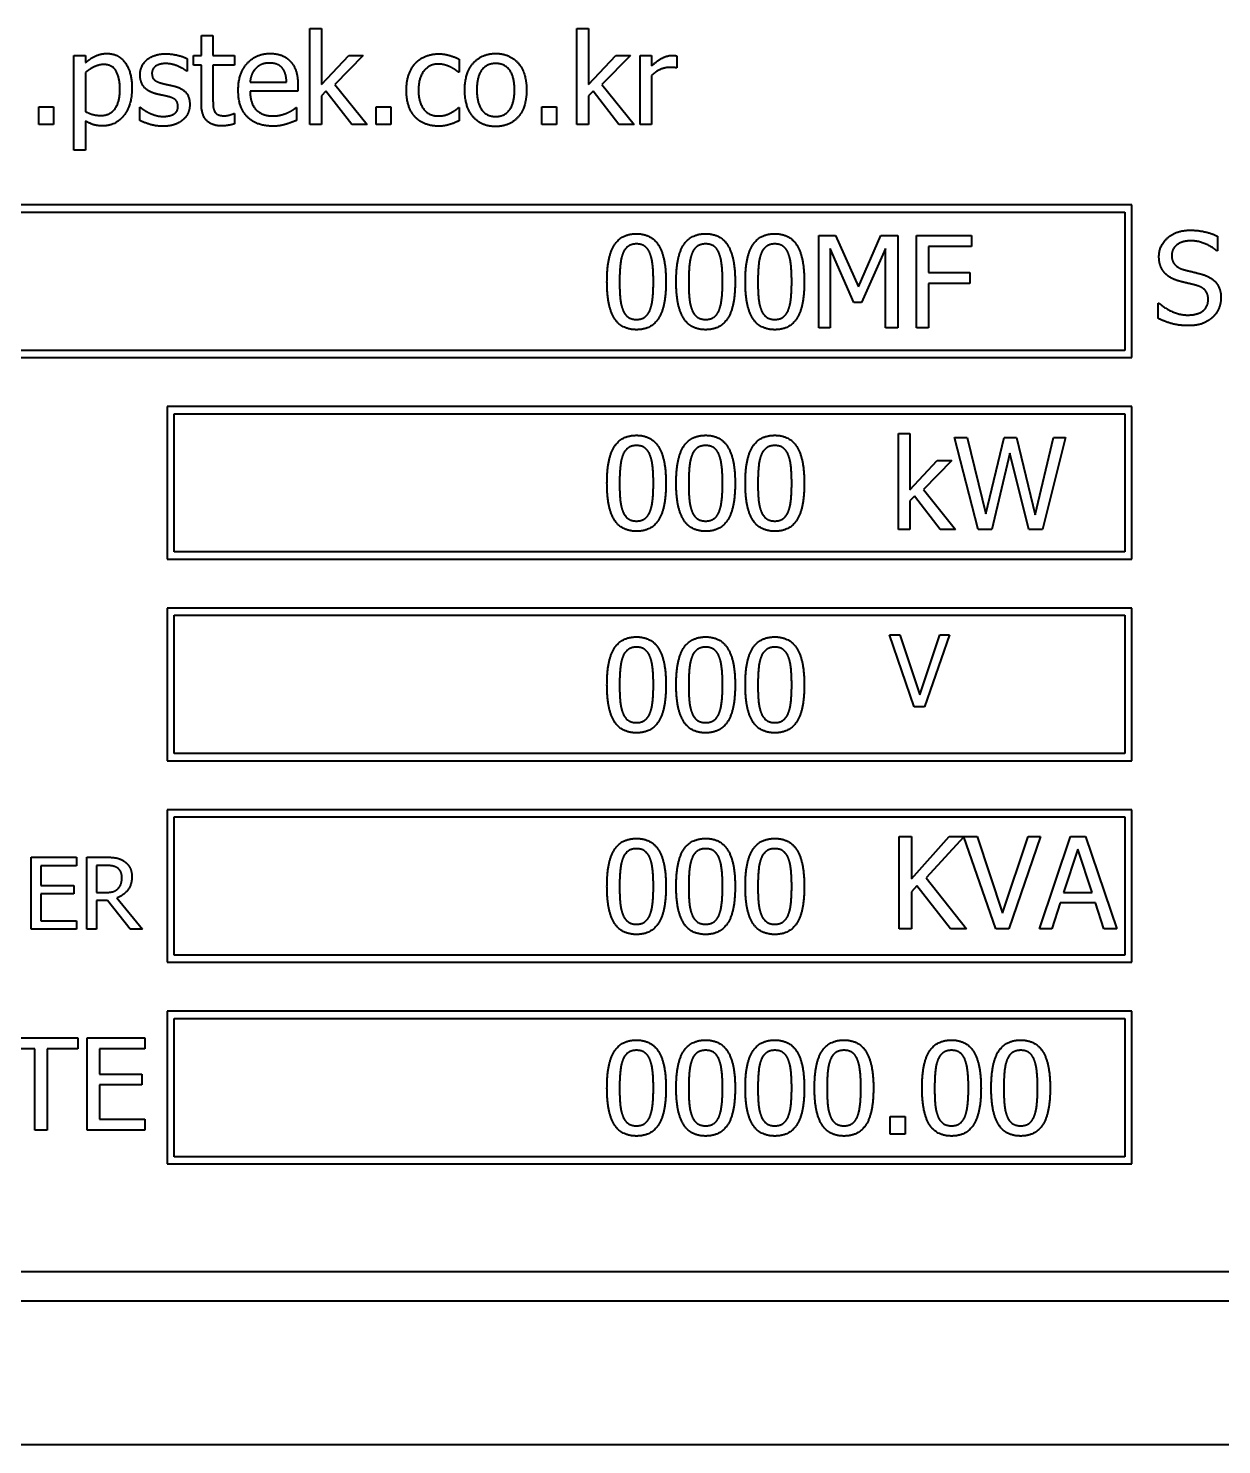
# Model space of a CAD drawing. Header units: inches. Extents: x 6934 to 18973, y 4254 to 7629.
# Drawn here: x 9935.01 to 9976.44, y 5475.74 to 5524.93 of the extents above; entities that cross this region are included whole.
import ezdxf

# ---------------------------------------------------------------- set-up
doc = ezdxf.new("R2010")
doc.units = ezdxf.units.IN
doc.header["$MEASUREMENT"] = 0
doc.layers.add('POWER SUPPLY CASE OUTLINE$0$가시적인 것(ISO)', color=3, linetype='Continuous', lineweight=40, true_color=0x00ff00)

msp = doc.modelspace()

# ---------------------------------------------------------------- linework, layer by layer
at = {"layer": 'POWER SUPPLY CASE OUTLINE$0$가시적인 것(ISO)'}
for p, q in [((9941.014, 5523.985), (9941.014, 5524.675)), ((9941.014, 5524.675), (9941.418, 5524.675)), ((9941.418, 5524.675), (9941.418, 5523.985)), ((9944.777, 5521.584), (9944.777, 5524.926)), ((9944.777, 5524.926), (9945.181, 5524.926)), ((9945.181, 5524.926), (9945.181, 5522.971)), ((9954.053, 5521.584), (9954.053, 5524.926)), ((9954.053, 5524.926), (9954.457, 5524.926)), ((9954.457, 5524.926), (9954.457, 5522.971)), ((9936.593, 5520.699), (9936.593, 5523.985)), ((9936.593, 5523.985), (9936.997, 5523.985)), ((9936.997, 5523.985), (9936.997, 5523.734)), ((9940.524, 5523.868), (9940.524, 5523.435)), ((9940.742, 5523.651), (9940.742, 5523.985)), ((9940.742, 5523.985), (9941.014, 5523.985)), ((9941.014, 5523.651), (9940.742, 5523.651)), ((9941.014, 5522.32), (9941.014, 5523.651)), ((9941.418, 5523.985), (9942.163, 5523.985)), ((9942.163, 5523.651), (9941.418, 5523.651)), ((9941.418, 5523.651), (9941.418, 5522.507)), ((9942.163, 5523.985), (9942.163, 5523.651)), ((9945.181, 5522.971), (9946.13, 5523.985)), ((9946.633, 5523.985), (9945.648, 5522.981)), ((9946.13, 5523.985), (9946.633, 5523.985)), ((9949.963, 5523.855), (9949.963, 5523.402)), ((9954.457, 5522.971), (9955.406, 5523.985)), ((9955.909, 5523.985), (9954.924, 5522.981)), ((9955.406, 5523.985), (9955.909, 5523.985)), ((9956.244, 5523.985), (9956.648, 5523.985)), ((9956.244, 5521.584), (9956.244, 5523.985)), ((9956.648, 5523.985), (9956.648, 5523.627)), ((9957.517, 5523.972), (9957.517, 5523.552)), ((9936.997, 5523.396), (9936.997, 5522.032)), ((9940.524, 5523.435), (9940.503, 5523.435)), ((9949.963, 5523.402), (9949.94, 5523.402)), ((9956.648, 5523.287), (9956.648, 5521.584)), ((9957.517, 5523.552), (9957.496, 5523.552)), ((9942.705, 5523.052), (9943.973, 5523.052)), ((9944.367, 5522.743), (9942.705, 5522.743)), ((9944.367, 5522.963), (9944.367, 5522.743)), ((9945.342, 5522.743), (9945.181, 5522.587)), ((9946.234, 5521.584), (9945.342, 5522.743)), ((9945.648, 5522.981), (9946.766, 5521.584)), ((9954.618, 5522.743), (9954.457, 5522.587)), ((9955.51, 5521.584), (9954.618, 5522.743)), ((9954.924, 5522.981), (9956.042, 5521.584)), ((9935.374, 5521.584), (9935.374, 5522.196)), ((9935.374, 5522.196), (9935.887, 5522.196)), ((9935.887, 5522.196), (9935.887, 5521.584)), ((9938.877, 5521.729), (9938.877, 5522.183)), ((9938.877, 5522.183), (9938.898, 5522.183)), ((9944.3, 5522.172), (9944.323, 5522.172)), ((9944.323, 5522.172), (9944.323, 5521.732)), ((9945.181, 5522.587), (9945.181, 5521.584)), ((9947.082, 5521.584), (9947.082, 5522.196)), ((9947.082, 5522.196), (9947.595, 5522.196)), ((9947.595, 5522.196), (9947.595, 5521.584)), ((9949.94, 5522.172), (9949.963, 5522.172)), ((9949.963, 5522.172), (9949.963, 5521.719)), ((9952.834, 5521.584), (9952.834, 5522.196)), ((9952.834, 5522.196), (9953.347, 5522.196)), ((9953.347, 5522.196), (9953.347, 5521.584)), ((9954.457, 5522.587), (9954.457, 5521.584)), ((9936.997, 5521.706), (9936.997, 5520.699)), ((9942.139, 5521.968), (9942.163, 5521.968)), ((9942.163, 5521.968), (9942.163, 5521.605)), ((9935.887, 5521.584), (9935.374, 5521.584)), ((9945.181, 5521.584), (9944.777, 5521.584)), ((9946.766, 5521.584), (9946.234, 5521.584)), ((9947.595, 5521.584), (9947.082, 5521.584)), ((9953.347, 5521.584), (9952.834, 5521.584)), ((9954.457, 5521.584), (9954.053, 5521.584)), ((9956.042, 5521.584), (9955.51, 5521.584)), ((9956.648, 5521.584), (9956.244, 5521.584)), ((9936.997, 5520.699), (9936.593, 5520.699)), ((9973.322, 5518.794), (9916.822, 5518.794)), ((9973.322, 5513.494), (9973.322, 5518.794)), ((9917.072, 5518.544), (9973.072, 5518.544)), ((9973.072, 5518.544), (9973.072, 5513.744)), ((9962.448, 5514.529), (9962.448, 5517.729)), ((9962.448, 5517.729), (9963.028, 5517.729)), ((9962.844, 5517.286), (9962.844, 5514.529)), ((9963.672, 5515.411), (9962.844, 5517.286)), ((9963.028, 5517.729), (9963.827, 5515.948)), ((9963.827, 5515.948), (9964.6, 5517.729)), ((9964.766, 5517.286), (9963.931, 5515.411)), ((9964.6, 5517.729), (9965.191, 5517.729)), ((9964.766, 5514.529), (9964.766, 5517.286)), ((9965.191, 5517.729), (9965.191, 5514.529)), ((9965.839, 5514.529), (9965.839, 5517.729)), ((9965.839, 5517.729), (9967.753, 5517.729)), ((9967.753, 5517.351), (9966.265, 5517.351)), ((9966.265, 5517.351), (9966.265, 5516.448)), ((9967.753, 5517.729), (9967.753, 5517.351)), ((9976.289, 5517.709), (9976.289, 5517.2)), ((9976.289, 5517.2), (9976.258, 5517.2)), ((9966.265, 5516.448), (9967.691, 5516.448)), ((9967.691, 5516.448), (9967.691, 5516.07)), ((9967.691, 5516.07), (9966.265, 5516.07)), ((9966.265, 5516.07), (9966.265, 5514.529)), ((9963.931, 5515.411), (9963.672, 5515.411)), ((9974.238, 5514.851), (9974.238, 5515.385)), ((9974.238, 5515.385), (9974.269, 5515.385)), ((9962.844, 5514.529), (9962.448, 5514.529)), ((9965.191, 5514.529), (9964.766, 5514.529)), ((9966.265, 5514.529), (9965.839, 5514.529)), ((9916.822, 5513.494), (9973.322, 5513.494)), ((9973.072, 5513.744), (9917.072, 5513.744)), ((9939.822, 5511.794), (9939.822, 5506.494)), ((9973.322, 5511.794), (9939.822, 5511.794)), ((9940.072, 5506.744), (9940.072, 5511.544)), ((9940.072, 5511.544), (9973.072, 5511.544)), ((9973.072, 5511.544), (9973.072, 5506.744)), ((9973.322, 5506.494), (9973.322, 5511.794)), ((9965.213, 5507.518), (9965.213, 5510.86)), ((9965.213, 5510.86), (9965.617, 5510.86)), ((9965.617, 5510.86), (9965.617, 5508.905)), ((9967.985, 5507.518), (9967.168, 5510.718)), ((9967.168, 5510.718), (9967.606, 5510.718)), ((9967.606, 5510.718), (9968.249, 5508.065)), ((9968.249, 5508.065), (9968.887, 5510.718)), ((9968.887, 5510.718), (9969.32, 5510.718)), ((9969.32, 5510.718), (9969.963, 5508.034)), ((9969.963, 5508.034), (9970.604, 5510.718)), ((9971.021, 5510.718), (9970.217, 5507.518)), ((9970.604, 5510.718), (9971.021, 5510.718)), ((9965.617, 5508.905), (9966.566, 5509.919)), ((9967.069, 5509.919), (9966.084, 5508.915)), ((9966.566, 5509.919), (9967.069, 5509.919)), ((9969.089, 5510.173), (9968.457, 5507.518)), ((9969.74, 5507.518), (9969.089, 5510.173)), ((9966.084, 5508.915), (9967.202, 5507.518)), ((9965.778, 5508.677), (9965.617, 5508.521)), ((9965.617, 5508.521), (9965.617, 5507.518)), ((9966.67, 5507.518), (9965.778, 5508.677)), ((9965.617, 5507.518), (9965.213, 5507.518)), ((9967.202, 5507.518), (9966.67, 5507.518)), ((9968.457, 5507.518), (9967.985, 5507.518)), ((9970.217, 5507.518), (9969.74, 5507.518)), ((9939.822, 5506.494), (9973.322, 5506.494)), ((9973.072, 5506.744), (9940.072, 5506.744)), ((9939.822, 5504.794), (9939.822, 5499.494)), ((9973.322, 5504.794), (9939.822, 5504.794)), ((9940.072, 5499.744), (9940.072, 5504.544)), ((9940.072, 5504.544), (9973.072, 5504.544)), ((9973.072, 5504.544), (9973.072, 5499.744)), ((9973.322, 5499.494), (9973.322, 5504.794)), ((9965.766, 5501.36), (9964.905, 5503.86)), ((9964.905, 5503.86), (9965.262, 5503.86)), ((9965.262, 5503.86), (9965.955, 5501.784)), ((9965.955, 5501.784), (9966.648, 5503.86)), ((9966.986, 5503.86), (9966.125, 5501.36)), ((9966.648, 5503.86), (9966.986, 5503.86)), ((9966.125, 5501.36), (9965.766, 5501.36)), ((9973.072, 5499.744), (9940.072, 5499.744)), ((9939.822, 5499.494), (9973.322, 5499.494)), ((9939.822, 5497.794), (9939.822, 5492.494)), ((9973.322, 5497.794), (9939.822, 5497.794)), ((9973.322, 5492.494), (9973.322, 5497.794)), ((9940.072, 5492.744), (9940.072, 5497.544)), ((9940.072, 5497.544), (9973.072, 5497.544)), ((9973.072, 5497.544), (9973.072, 5492.744)), ((9965.244, 5493.66), (9965.244, 5496.86)), ((9965.244, 5496.86), (9965.669, 5496.86)), ((9965.669, 5496.86), (9965.669, 5495.39)), ((9965.669, 5495.39), (9966.981, 5496.86)), ((9967.492, 5496.852), (9966.175, 5495.431)), ((9966.981, 5496.86), (9967.946, 5496.86)), ((9968.592, 5493.66), (9967.492, 5496.852)), ((9967.946, 5496.86), (9968.833, 5494.202)), ((9968.833, 5494.202), (9969.72, 5496.86)), ((9970.153, 5496.86), (9969.051, 5493.66)), ((9969.72, 5496.86), (9970.153, 5496.86)), ((9970.114, 5493.66), (9971.192, 5496.86)), ((9971.192, 5496.86), (9971.716, 5496.86)), ((9971.716, 5496.86), (9972.795, 5493.66)), ((9935.111, 5493.645), (9935.111, 5496.145)), ((9935.111, 5496.145), (9936.675, 5496.145)), ((9936.675, 5496.145), (9936.675, 5495.849)), ((9937.039, 5496.145), (9937.684, 5496.145)), ((9937.039, 5493.645), (9937.039, 5496.145)), ((9971.444, 5496.425), (9970.951, 5494.918)), ((9971.939, 5494.918), (9971.444, 5496.425)), ((9936.675, 5495.849), (9935.443, 5495.849)), ((9935.443, 5495.849), (9935.443, 5495.164)), ((9937.702, 5495.857), (9937.372, 5495.857)), ((9937.372, 5495.857), (9937.372, 5494.917)), ((9935.443, 5495.164), (9936.592, 5495.164)), ((9936.592, 5495.164), (9936.592, 5494.868)), ((9965.856, 5495.149), (9965.669, 5494.939)), ((9967.025, 5493.66), (9965.856, 5495.149)), ((9966.175, 5495.431), (9967.578, 5493.66)), ((9935.443, 5494.868), (9935.443, 5493.94)), ((9936.592, 5494.868), (9935.443, 5494.868)), ((9937.372, 5494.917), (9937.663, 5494.917)), ((9937.753, 5494.639), (9937.372, 5494.639)), ((9937.372, 5494.639), (9937.372, 5493.645)), ((9938.543, 5493.645), (9937.753, 5494.639)), ((9938.085, 5494.732), (9938.974, 5493.645)), ((9965.669, 5494.939), (9965.669, 5493.66)), ((9970.951, 5494.918), (9971.939, 5494.918)), ((9970.835, 5494.555), (9970.544, 5493.66)), ((9972.056, 5494.555), (9970.835, 5494.555)), ((9972.346, 5493.66), (9972.056, 5494.555)), ((9936.675, 5493.645), (9935.111, 5493.645)), ((9935.443, 5493.94), (9936.675, 5493.94)), ((9936.675, 5493.94), (9936.675, 5493.645)), ((9937.372, 5493.645), (9937.039, 5493.645)), ((9938.974, 5493.645), (9938.543, 5493.645)), ((9965.669, 5493.66), (9965.244, 5493.66)), ((9967.578, 5493.66), (9967.025, 5493.66)), ((9969.051, 5493.66), (9968.592, 5493.66)), ((9970.544, 5493.66), (9970.114, 5493.66)), ((9972.795, 5493.66), (9972.346, 5493.66)), ((9973.072, 5492.744), (9940.072, 5492.744)), ((9939.822, 5492.494), (9973.322, 5492.494)), ((9939.822, 5490.794), (9939.822, 5485.494)), ((9973.322, 5490.794), (9939.822, 5490.794)), ((9973.322, 5485.494), (9973.322, 5490.794)), ((9940.072, 5485.744), (9940.072, 5490.544)), ((9940.072, 5490.544), (9973.072, 5490.544)), ((9973.072, 5490.544), (9973.072, 5485.744)), ((9934.158, 5489.869), (9936.73, 5489.869)), ((9936.73, 5489.869), (9936.73, 5489.491)), ((9937.054, 5486.669), (9937.054, 5489.869)), ((9937.054, 5489.869), (9939.056, 5489.869)), ((9939.056, 5489.869), (9939.056, 5489.491)), ((9935.231, 5489.491), (9934.158, 5489.491)), ((9935.231, 5486.669), (9935.231, 5489.491)), ((9936.73, 5489.491), (9935.656, 5489.491)), ((9935.656, 5489.491), (9935.656, 5486.669)), ((9939.056, 5489.491), (9937.479, 5489.491)), ((9937.479, 5489.491), (9937.479, 5488.614)), ((9937.479, 5488.614), (9938.95, 5488.614)), ((9937.479, 5488.236), (9937.479, 5487.048)), ((9938.95, 5488.236), (9937.479, 5488.236)), ((9938.95, 5488.614), (9938.95, 5488.236)), ((9937.479, 5487.048), (9939.056, 5487.048)), ((9939.056, 5487.048), (9939.056, 5486.669)), ((9964.932, 5486.529), (9964.932, 5487.141)), ((9964.932, 5487.141), (9965.445, 5487.141)), ((9965.445, 5487.141), (9965.445, 5486.529)), ((9935.656, 5486.669), (9935.231, 5486.669)), ((9939.056, 5486.669), (9937.054, 5486.669)), ((9965.445, 5486.529), (9964.932, 5486.529)), ((9939.822, 5485.494), (9973.322, 5485.494)), ((9973.072, 5485.744), (9940.072, 5485.744)), ((10027.156, 5481.744), (9898.988, 5481.744)), ((9898.072, 5480.744), (10028.072, 5480.744)), ((10038.072, 5475.744), (9888.072, 5475.744))]:
    msp.add_line(p, q, dxfattribs=at)
for points in [[(9936.997, 5523.734), (9937.147, 5523.871), (9937.516, 5524.052), (9937.731, 5524.052)], [(9937.632, 5523.669), (9937.461, 5523.669), (9937.14, 5523.516), (9936.997, 5523.396)], [(9938.187, 5522.803), (9938.187, 5523.215), (9937.925, 5523.669), (9937.632, 5523.669)], [(9937.731, 5524.052), (9938.143, 5524.052), (9938.605, 5523.399), (9938.605, 5522.849)], [(9938.888, 5523.308), (9938.888, 5523.635), (9939.378, 5524.042), (9939.782, 5524.042)], [(9939.774, 5523.702), (9939.575, 5523.702), (9939.3, 5523.534), (9939.3, 5523.365)], [(9940.503, 5523.435), (9940.347, 5523.56), (9939.969, 5523.702), (9939.774, 5523.702)], [(9939.782, 5524.042), (9939.982, 5524.042), (9940.386, 5523.944), (9940.524, 5523.868)], [(9942.295, 5522.771), (9942.295, 5523.358), (9942.91, 5524.052), (9943.405, 5524.052)], [(9943.382, 5523.721), (9943.221, 5523.721), (9942.995, 5523.625), (9942.902, 5523.531)], [(9943.835, 5523.534), (9943.765, 5523.625), (9943.545, 5523.721), (9943.382, 5523.721)], [(9943.405, 5524.052), (9943.628, 5524.052), (9943.973, 5523.923), (9944.1, 5523.785)], [(9944.1, 5523.785), (9944.23, 5523.648), (9944.367, 5523.251), (9944.367, 5522.963)], [(9948.135, 5522.779), (9948.135, 5523.096), (9948.303, 5523.557), (9948.446, 5523.713)], [(9948.446, 5523.713), (9948.589, 5523.871), (9949.011, 5524.04), (9949.255, 5524.04)], [(9949.247, 5523.687), (9948.934, 5523.687), (9948.552, 5523.212), (9948.552, 5522.779)], [(9949.665, 5523.581), (9949.579, 5523.622), (9949.351, 5523.687), (9949.247, 5523.687)], [(9949.255, 5524.04), (9949.452, 5524.04), (9949.82, 5523.928), (9949.963, 5523.855)], [(9950.16, 5522.784), (9950.16, 5523.386), (9950.751, 5524.052), (9951.234, 5524.052)], [(9951.234, 5523.705), (9950.92, 5523.705), (9950.578, 5523.251), (9950.578, 5522.784)], [(9951.234, 5524.052), (9951.721, 5524.052), (9952.305, 5523.389), (9952.305, 5522.784)], [(9951.887, 5522.784), (9951.887, 5523.251), (9951.547, 5523.705), (9951.234, 5523.705)], [(9956.648, 5523.627), (9956.869, 5523.824), (9957.198, 5523.985), (9957.354, 5523.985)], [(9957.354, 5523.985), (9957.416, 5523.985), (9957.478, 5523.98), (9957.517, 5523.972)], [(9939.411, 5522.66), (9939.136, 5522.74), (9938.888, 5523.072), (9938.888, 5523.308)], [(9939.3, 5523.365), (9939.3, 5523.212), (9939.463, 5523.064), (9939.645, 5523.018)], [(9942.902, 5523.531), (9942.811, 5523.435), (9942.718, 5523.205), (9942.705, 5523.052)], [(9943.973, 5523.052), (9943.968, 5523.215), (9943.9, 5523.453), (9943.835, 5523.534)], [(9949.94, 5523.402), (9949.896, 5523.438), (9949.761, 5523.531), (9949.665, 5523.581)], [(9957.278, 5523.57), (9957.115, 5523.57), (9956.794, 5523.428), (9956.648, 5523.287)], [(9957.496, 5523.552), (9957.45, 5523.565), (9957.348, 5523.57), (9957.278, 5523.57)], [(9937.526, 5521.9), (9937.84, 5521.9), (9938.187, 5522.362), (9938.187, 5522.803)], [(9938.605, 5522.849), (9938.605, 5522.248), (9938.032, 5521.537), (9937.594, 5521.537)], [(9939.645, 5523.018), (9939.733, 5522.994), (9939.956, 5522.948), (9940.078, 5522.919)], [(9940.078, 5522.919), (9940.342, 5522.852), (9940.612, 5522.543), (9940.612, 5522.276)], [(9943.503, 5521.529), (9942.928, 5521.529), (9942.295, 5522.175), (9942.295, 5522.771)], [(9942.705, 5522.743), (9942.705, 5522.325), (9943.125, 5521.882), (9943.498, 5521.882)], [(9948.446, 5521.838), (9948.298, 5521.991), (9948.135, 5522.463), (9948.135, 5522.779)], [(9948.552, 5522.779), (9948.552, 5522.357), (9948.921, 5521.882), (9949.247, 5521.882)], [(9951.234, 5521.516), (9950.733, 5521.516), (9950.16, 5522.198), (9950.16, 5522.784)], [(9950.578, 5522.784), (9950.578, 5522.331), (9950.92, 5521.864), (9951.234, 5521.864)], [(9952.305, 5522.784), (9952.305, 5522.178), (9951.721, 5521.516), (9951.234, 5521.516)], [(9951.234, 5521.864), (9951.545, 5521.864), (9951.887, 5522.323), (9951.887, 5522.784)], [(9938.898, 5522.183), (9938.95, 5522.141), (9939.09, 5522.043), (9939.206, 5521.988)], [(9939.844, 5522.561), (9939.767, 5522.58), (9939.518, 5522.631), (9939.411, 5522.66)], [(9940.2, 5522.222), (9940.2, 5522.364), (9940.044, 5522.512), (9939.844, 5522.561)], [(9940.057, 5521.947), (9940.132, 5521.996), (9940.2, 5522.108), (9940.2, 5522.222)], [(9940.612, 5522.276), (9940.612, 5522.121), (9940.49, 5521.846), (9940.371, 5521.745)], [(9941.714, 5521.537), (9941.385, 5521.537), (9941.014, 5521.913), (9941.014, 5522.32)], [(9941.418, 5522.507), (9941.418, 5522.325), (9941.431, 5522.126), (9941.476, 5522.04)], [(9943.991, 5521.988), (9944.1, 5522.04), (9944.25, 5522.131), (9944.3, 5522.172)], [(9949.247, 5521.882), (9949.444, 5521.882), (9949.802, 5522.045), (9949.94, 5522.172)], [(9936.997, 5522.032), (9937.155, 5521.957), (9937.381, 5521.9), (9937.526, 5521.9)], [(9937.594, 5521.537), (9937.415, 5521.537), (9937.14, 5521.62), (9936.997, 5521.706)], [(9939.673, 5521.527), (9939.432, 5521.527), (9939.015, 5521.656), (9938.877, 5521.729)], [(9939.206, 5521.988), (9939.308, 5521.939), (9939.557, 5521.866), (9939.689, 5521.866)], [(9940.371, 5521.745), (9940.244, 5521.638), (9939.92, 5521.527), (9939.673, 5521.527)], [(9939.689, 5521.866), (9939.785, 5521.866), (9940.005, 5521.911), (9940.057, 5521.947)], [(9941.476, 5522.04), (9941.512, 5521.965), (9941.675, 5521.89), (9941.815, 5521.89)], [(9941.815, 5521.89), (9941.914, 5521.89), (9942.098, 5521.949), (9942.139, 5521.968)], [(9943.498, 5521.882), (9943.63, 5521.882), (9943.887, 5521.942), (9943.991, 5521.988)], [(9944.323, 5521.732), (9944.253, 5521.703), (9944.04, 5521.62), (9943.957, 5521.597)], [(9949.255, 5521.529), (9949.006, 5521.529), (9948.594, 5521.682), (9948.446, 5521.838)], [(9949.963, 5521.719), (9949.903, 5521.69), (9949.722, 5521.61), (9949.649, 5521.592)], [(9942.163, 5521.605), (9942.049, 5521.573), (9941.815, 5521.537), (9941.714, 5521.537)], [(9943.957, 5521.597), (9943.841, 5521.563), (9943.649, 5521.529), (9943.503, 5521.529)], [(9949.649, 5521.592), (9949.546, 5521.56), (9949.382, 5521.529), (9949.255, 5521.529)], [(9955.098, 5516.127), (9955.098, 5516.993), (9955.599, 5517.794), (9956.123, 5517.794)], [(9956.123, 5517.794), (9956.649, 5517.794), (9957.145, 5516.965), (9957.145, 5516.129)], [(9957.5, 5516.127), (9957.5, 5516.993), (9958, 5517.794), (9958.524, 5517.794)], [(9958.524, 5517.794), (9959.051, 5517.794), (9959.546, 5516.965), (9959.546, 5516.129)], [(9959.901, 5516.127), (9959.901, 5516.993), (9960.402, 5517.794), (9960.925, 5517.794)], [(9960.925, 5517.794), (9961.452, 5517.794), (9961.947, 5516.965), (9961.947, 5516.129)], [(9974.262, 5517.001), (9974.262, 5517.39), (9974.868, 5517.916), (9975.338, 5517.916)], [(9975.338, 5517.916), (9975.607, 5517.916), (9976.085, 5517.81), (9976.289, 5517.709)], [(9956.123, 5517.439), (9955.944, 5517.439), (9955.713, 5517.271), (9955.646, 5517.102)], [(9956.592, 5517.107), (9956.527, 5517.271), (9956.302, 5517.439), (9956.123, 5517.439)], [(9958.524, 5517.439), (9958.345, 5517.439), (9958.114, 5517.271), (9958.047, 5517.102)], [(9958.993, 5517.107), (9958.929, 5517.271), (9958.703, 5517.439), (9958.524, 5517.439)], [(9960.925, 5517.439), (9960.746, 5517.439), (9960.516, 5517.271), (9960.448, 5517.102)], [(9961.395, 5517.107), (9961.33, 5517.271), (9961.104, 5517.439), (9960.925, 5517.439)], [(9975.366, 5517.548), (9975.071, 5517.548), (9974.705, 5517.27), (9974.705, 5517.045)], [(9976.258, 5517.2), (9976.105, 5517.34), (9975.628, 5517.548), (9975.366, 5517.548)], [(9955.646, 5517.102), (9955.581, 5516.939), (9955.534, 5516.441), (9955.534, 5516.127)], [(9956.709, 5516.129), (9956.709, 5516.459), (9956.657, 5516.944), (9956.592, 5517.107)], [(9958.047, 5517.102), (9957.982, 5516.939), (9957.935, 5516.441), (9957.935, 5516.127)], [(9959.11, 5516.129), (9959.11, 5516.459), (9959.058, 5516.944), (9958.993, 5517.107)], [(9960.448, 5517.102), (9960.383, 5516.939), (9960.337, 5516.441), (9960.337, 5516.127)], [(9961.511, 5516.129), (9961.511, 5516.459), (9961.46, 5516.944), (9961.395, 5517.107)], [(9974.469, 5516.422), (9974.371, 5516.529), (9974.262, 5516.814), (9974.262, 5517.001)], [(9974.705, 5517.045), (9974.705, 5516.842), (9974.92, 5516.601), (9975.123, 5516.547)], [(9974.998, 5516.14), (9974.832, 5516.184), (9974.57, 5516.316), (9974.469, 5516.422)], [(9975.123, 5516.547), (9975.257, 5516.511), (9975.649, 5516.417), (9975.779, 5516.378)], [(9975.779, 5516.378), (9976.108, 5516.277), (9976.414, 5515.87), (9976.414, 5515.572)], [(9956.123, 5514.462), (9955.594, 5514.462), (9955.098, 5515.284), (9955.098, 5516.127)], [(9955.534, 5516.127), (9955.534, 5515.79), (9955.576, 5515.339), (9955.643, 5515.162)], [(9957.145, 5516.129), (9957.145, 5515.269), (9956.644, 5514.462), (9956.123, 5514.462)], [(9956.595, 5515.154), (9956.657, 5515.313), (9956.709, 5515.8), (9956.709, 5516.129)], [(9958.524, 5514.462), (9957.995, 5514.462), (9957.5, 5515.284), (9957.5, 5516.127)], [(9957.935, 5516.127), (9957.935, 5515.79), (9957.977, 5515.339), (9958.044, 5515.162)], [(9959.546, 5516.129), (9959.546, 5515.269), (9959.045, 5514.462), (9958.524, 5514.462)], [(9958.996, 5515.154), (9959.058, 5515.313), (9959.11, 5515.8), (9959.11, 5516.129)], [(9960.925, 5514.462), (9960.396, 5514.462), (9959.901, 5515.284), (9959.901, 5516.127)], [(9960.337, 5516.127), (9960.337, 5515.79), (9960.378, 5515.339), (9960.446, 5515.162)], [(9961.947, 5516.129), (9961.947, 5515.269), (9961.447, 5514.462), (9960.925, 5514.462)], [(9961.397, 5515.154), (9961.46, 5515.313), (9961.511, 5515.8), (9961.511, 5516.129)], [(9975.576, 5515.994), (9975.429, 5516.036), (9975.182, 5516.093), (9974.998, 5516.14)], [(9975.971, 5515.504), (9975.971, 5515.696), (9975.781, 5515.935), (9975.576, 5515.994)], [(9974.269, 5515.385), (9974.479, 5515.188), (9975.011, 5514.97), (9975.257, 5514.97)], [(9975.257, 5514.97), (9975.61, 5514.97), (9975.971, 5515.263), (9975.971, 5515.504)], [(9976.414, 5515.572), (9976.414, 5515.382), (9976.261, 5515.019), (9976.124, 5514.892)], [(9955.643, 5515.162), (9955.705, 5514.996), (9955.936, 5514.817), (9956.123, 5514.817)], [(9956.123, 5514.817), (9956.299, 5514.817), (9956.53, 5514.986), (9956.595, 5515.154)], [(9958.044, 5515.162), (9958.107, 5514.996), (9958.337, 5514.817), (9958.524, 5514.817)], [(9958.524, 5514.817), (9958.7, 5514.817), (9958.931, 5514.986), (9958.996, 5515.154)], [(9960.446, 5515.162), (9960.508, 5514.996), (9960.739, 5514.817), (9960.925, 5514.817)], [(9960.925, 5514.817), (9961.102, 5514.817), (9961.333, 5514.986), (9961.397, 5515.154)], [(9975.289, 5514.602), (9974.941, 5514.602), (9974.453, 5514.747), (9974.238, 5514.851)], [(9976.124, 5514.892), (9975.971, 5514.752), (9975.582, 5514.602), (9975.289, 5514.602)], [(9955.098, 5509.127), (9955.098, 5509.993), (9955.599, 5510.794), (9956.123, 5510.794)], [(9956.123, 5510.439), (9955.944, 5510.439), (9955.713, 5510.271), (9955.646, 5510.102)], [(9956.123, 5510.794), (9956.649, 5510.794), (9957.145, 5509.965), (9957.145, 5509.129)], [(9956.592, 5510.107), (9956.527, 5510.271), (9956.302, 5510.439), (9956.123, 5510.439)], [(9957.5, 5509.127), (9957.5, 5509.993), (9958, 5510.794), (9958.524, 5510.794)], [(9958.524, 5510.439), (9958.345, 5510.439), (9958.114, 5510.271), (9958.047, 5510.102)], [(9958.524, 5510.794), (9959.051, 5510.794), (9959.546, 5509.965), (9959.546, 5509.129)], [(9958.993, 5510.107), (9958.929, 5510.271), (9958.703, 5510.439), (9958.524, 5510.439)], [(9959.901, 5509.127), (9959.901, 5509.993), (9960.402, 5510.794), (9960.925, 5510.794)], [(9960.925, 5510.439), (9960.746, 5510.439), (9960.516, 5510.271), (9960.448, 5510.102)], [(9960.925, 5510.794), (9961.452, 5510.794), (9961.947, 5509.965), (9961.947, 5509.129)], [(9961.395, 5510.107), (9961.33, 5510.271), (9961.104, 5510.439), (9960.925, 5510.439)], [(9955.646, 5510.102), (9955.581, 5509.939), (9955.534, 5509.441), (9955.534, 5509.127)], [(9956.709, 5509.129), (9956.709, 5509.459), (9956.657, 5509.944), (9956.592, 5510.107)], [(9958.047, 5510.102), (9957.982, 5509.939), (9957.935, 5509.441), (9957.935, 5509.127)], [(9959.11, 5509.129), (9959.11, 5509.459), (9959.058, 5509.944), (9958.993, 5510.107)], [(9960.448, 5510.102), (9960.383, 5509.939), (9960.337, 5509.441), (9960.337, 5509.127)], [(9961.511, 5509.129), (9961.511, 5509.459), (9961.46, 5509.944), (9961.395, 5510.107)], [(9956.123, 5507.462), (9955.594, 5507.462), (9955.098, 5508.284), (9955.098, 5509.127)], [(9955.534, 5509.127), (9955.534, 5508.79), (9955.576, 5508.339), (9955.643, 5508.162)], [(9957.145, 5509.129), (9957.145, 5508.269), (9956.644, 5507.462), (9956.123, 5507.462)], [(9956.595, 5508.154), (9956.657, 5508.313), (9956.709, 5508.8), (9956.709, 5509.129)], [(9958.524, 5507.462), (9957.995, 5507.462), (9957.5, 5508.284), (9957.5, 5509.127)], [(9957.935, 5509.127), (9957.935, 5508.79), (9957.977, 5508.339), (9958.044, 5508.162)], [(9959.546, 5509.129), (9959.546, 5508.269), (9959.045, 5507.462), (9958.524, 5507.462)], [(9958.996, 5508.154), (9959.058, 5508.313), (9959.11, 5508.8), (9959.11, 5509.129)], [(9960.925, 5507.462), (9960.396, 5507.462), (9959.901, 5508.284), (9959.901, 5509.127)], [(9960.337, 5509.127), (9960.337, 5508.79), (9960.378, 5508.339), (9960.446, 5508.162)], [(9961.947, 5509.129), (9961.947, 5508.269), (9961.447, 5507.462), (9960.925, 5507.462)], [(9961.397, 5508.154), (9961.46, 5508.313), (9961.511, 5508.8), (9961.511, 5509.129)], [(9955.643, 5508.162), (9955.705, 5507.996), (9955.936, 5507.817), (9956.123, 5507.817)], [(9956.123, 5507.817), (9956.299, 5507.817), (9956.53, 5507.986), (9956.595, 5508.154)], [(9958.044, 5508.162), (9958.107, 5507.996), (9958.337, 5507.817), (9958.524, 5507.817)], [(9958.524, 5507.817), (9958.7, 5507.817), (9958.931, 5507.986), (9958.996, 5508.154)], [(9960.446, 5508.162), (9960.508, 5507.996), (9960.739, 5507.817), (9960.925, 5507.817)], [(9960.925, 5507.817), (9961.102, 5507.817), (9961.333, 5507.986), (9961.397, 5508.154)], [(9955.098, 5502.127), (9955.098, 5502.993), (9955.599, 5503.794), (9956.123, 5503.794)], [(9956.123, 5503.794), (9956.649, 5503.794), (9957.145, 5502.965), (9957.145, 5502.129)], [(9957.5, 5502.127), (9957.5, 5502.993), (9958, 5503.794), (9958.524, 5503.794)], [(9958.524, 5503.794), (9959.051, 5503.794), (9959.546, 5502.965), (9959.546, 5502.129)], [(9959.901, 5502.127), (9959.901, 5502.993), (9960.402, 5503.794), (9960.925, 5503.794)], [(9960.925, 5503.794), (9961.452, 5503.794), (9961.947, 5502.965), (9961.947, 5502.129)], [(9955.646, 5503.102), (9955.581, 5502.939), (9955.534, 5502.441), (9955.534, 5502.127)], [(9956.123, 5503.439), (9955.944, 5503.439), (9955.713, 5503.271), (9955.646, 5503.102)], [(9956.592, 5503.107), (9956.527, 5503.271), (9956.302, 5503.439), (9956.123, 5503.439)], [(9956.709, 5502.129), (9956.709, 5502.459), (9956.657, 5502.944), (9956.592, 5503.107)], [(9958.047, 5503.102), (9957.982, 5502.939), (9957.935, 5502.441), (9957.935, 5502.127)], [(9958.524, 5503.439), (9958.345, 5503.439), (9958.114, 5503.271), (9958.047, 5503.102)], [(9958.993, 5503.107), (9958.929, 5503.271), (9958.703, 5503.439), (9958.524, 5503.439)], [(9959.11, 5502.129), (9959.11, 5502.459), (9959.058, 5502.944), (9958.993, 5503.107)], [(9960.448, 5503.102), (9960.383, 5502.939), (9960.337, 5502.441), (9960.337, 5502.127)], [(9960.925, 5503.439), (9960.746, 5503.439), (9960.516, 5503.271), (9960.448, 5503.102)], [(9961.395, 5503.107), (9961.33, 5503.271), (9961.104, 5503.439), (9960.925, 5503.439)], [(9961.511, 5502.129), (9961.511, 5502.459), (9961.46, 5502.944), (9961.395, 5503.107)], [(9956.123, 5500.462), (9955.594, 5500.462), (9955.098, 5501.284), (9955.098, 5502.127)], [(9955.534, 5502.127), (9955.534, 5501.79), (9955.576, 5501.339), (9955.643, 5501.162)], [(9957.145, 5502.129), (9957.145, 5501.269), (9956.644, 5500.462), (9956.123, 5500.462)], [(9956.595, 5501.154), (9956.657, 5501.313), (9956.709, 5501.8), (9956.709, 5502.129)], [(9958.524, 5500.462), (9957.995, 5500.462), (9957.5, 5501.284), (9957.5, 5502.127)], [(9957.935, 5502.127), (9957.935, 5501.79), (9957.977, 5501.339), (9958.044, 5501.162)], [(9959.546, 5502.129), (9959.546, 5501.269), (9959.045, 5500.462), (9958.524, 5500.462)], [(9958.996, 5501.154), (9959.058, 5501.313), (9959.11, 5501.8), (9959.11, 5502.129)], [(9960.925, 5500.462), (9960.396, 5500.462), (9959.901, 5501.284), (9959.901, 5502.127)], [(9960.337, 5502.127), (9960.337, 5501.79), (9960.378, 5501.339), (9960.446, 5501.162)], [(9961.947, 5502.129), (9961.947, 5501.269), (9961.447, 5500.462), (9960.925, 5500.462)], [(9961.397, 5501.154), (9961.46, 5501.313), (9961.511, 5501.8), (9961.511, 5502.129)], [(9955.643, 5501.162), (9955.705, 5500.996), (9955.936, 5500.817), (9956.123, 5500.817)], [(9956.123, 5500.817), (9956.299, 5500.817), (9956.53, 5500.986), (9956.595, 5501.154)], [(9958.044, 5501.162), (9958.107, 5500.996), (9958.337, 5500.817), (9958.524, 5500.817)], [(9958.524, 5500.817), (9958.7, 5500.817), (9958.931, 5500.986), (9958.996, 5501.154)], [(9960.446, 5501.162), (9960.508, 5500.996), (9960.739, 5500.817), (9960.925, 5500.817)], [(9960.925, 5500.817), (9961.102, 5500.817), (9961.333, 5500.986), (9961.397, 5501.154)], [(9955.098, 5495.127), (9955.098, 5495.993), (9955.599, 5496.794), (9956.123, 5496.794)], [(9956.123, 5496.794), (9956.649, 5496.794), (9957.145, 5495.965), (9957.145, 5495.129)], [(9957.5, 5495.127), (9957.5, 5495.993), (9958, 5496.794), (9958.524, 5496.794)], [(9958.524, 5496.794), (9959.051, 5496.794), (9959.546, 5495.965), (9959.546, 5495.129)], [(9959.901, 5495.127), (9959.901, 5495.993), (9960.402, 5496.794), (9960.925, 5496.794)], [(9960.925, 5496.794), (9961.452, 5496.794), (9961.947, 5495.965), (9961.947, 5495.129)], [(9937.684, 5496.145), (9937.898, 5496.145), (9938.188, 5496.098), (9938.32, 5496.013)], [(9956.123, 5496.439), (9955.944, 5496.439), (9955.713, 5496.271), (9955.646, 5496.102)], [(9956.592, 5496.107), (9956.527, 5496.271), (9956.302, 5496.439), (9956.123, 5496.439)], [(9956.709, 5495.129), (9956.709, 5495.459), (9956.657, 5495.944), (9956.592, 5496.107)], [(9958.524, 5496.439), (9958.345, 5496.439), (9958.114, 5496.271), (9958.047, 5496.102)], [(9958.993, 5496.107), (9958.929, 5496.271), (9958.703, 5496.439), (9958.524, 5496.439)], [(9959.11, 5495.129), (9959.11, 5495.459), (9959.058, 5495.944), (9958.993, 5496.107)], [(9960.925, 5496.439), (9960.746, 5496.439), (9960.516, 5496.271), (9960.448, 5496.102)], [(9961.395, 5496.107), (9961.33, 5496.271), (9961.104, 5496.439), (9960.925, 5496.439)], [(9961.511, 5495.129), (9961.511, 5495.459), (9961.46, 5495.944), (9961.395, 5496.107)], [(9938.099, 5495.772), (9938.028, 5495.818), (9937.84, 5495.857), (9937.702, 5495.857)], [(9938.257, 5495.44), (9938.257, 5495.549), (9938.18, 5495.717), (9938.099, 5495.772)], [(9938.32, 5496.013), (9938.452, 5495.928), (9938.603, 5495.662), (9938.603, 5495.466)], [(9955.646, 5496.102), (9955.581, 5495.939), (9955.534, 5495.441), (9955.534, 5495.127)], [(9958.047, 5496.102), (9957.982, 5495.939), (9957.935, 5495.441), (9957.935, 5495.127)], [(9960.448, 5496.102), (9960.383, 5495.939), (9960.337, 5495.441), (9960.337, 5495.127)], [(9938.603, 5495.466), (9938.603, 5495.192), (9938.324, 5494.822), (9938.085, 5494.732)], [(9938.115, 5495.047), (9938.188, 5495.115), (9938.257, 5495.31), (9938.257, 5495.44)], [(9956.123, 5493.462), (9955.594, 5493.462), (9955.098, 5494.284), (9955.098, 5495.127)], [(9955.534, 5495.127), (9955.534, 5494.79), (9955.576, 5494.339), (9955.643, 5494.162)], [(9957.145, 5495.129), (9957.145, 5494.269), (9956.644, 5493.462), (9956.123, 5493.462)], [(9956.595, 5494.154), (9956.657, 5494.313), (9956.709, 5494.8), (9956.709, 5495.129)], [(9958.524, 5493.462), (9957.995, 5493.462), (9957.5, 5494.284), (9957.5, 5495.127)], [(9957.935, 5495.127), (9957.935, 5494.79), (9957.977, 5494.339), (9958.044, 5494.162)], [(9959.546, 5495.129), (9959.546, 5494.269), (9959.045, 5493.462), (9958.524, 5493.462)], [(9958.996, 5494.154), (9959.058, 5494.313), (9959.11, 5494.8), (9959.11, 5495.129)], [(9960.925, 5493.462), (9960.396, 5493.462), (9959.901, 5494.284), (9959.901, 5495.127)], [(9960.337, 5495.127), (9960.337, 5494.79), (9960.378, 5494.339), (9960.446, 5494.162)], [(9961.947, 5495.129), (9961.947, 5494.269), (9961.447, 5493.462), (9960.925, 5493.462)], [(9961.397, 5494.154), (9961.46, 5494.313), (9961.511, 5494.8), (9961.511, 5495.129)], [(9937.663, 5494.917), (9937.807, 5494.917), (9938.036, 5494.968), (9938.115, 5495.047)], [(9955.643, 5494.162), (9955.705, 5493.996), (9955.936, 5493.817), (9956.123, 5493.817)], [(9956.123, 5493.817), (9956.299, 5493.817), (9956.53, 5493.986), (9956.595, 5494.154)], [(9958.044, 5494.162), (9958.107, 5493.996), (9958.337, 5493.817), (9958.524, 5493.817)], [(9958.524, 5493.817), (9958.7, 5493.817), (9958.931, 5493.986), (9958.996, 5494.154)], [(9960.446, 5494.162), (9960.508, 5493.996), (9960.739, 5493.817), (9960.925, 5493.817)], [(9960.925, 5493.817), (9961.102, 5493.817), (9961.333, 5493.986), (9961.397, 5494.154)], [(9955.098, 5488.127), (9955.098, 5488.993), (9955.599, 5489.794), (9956.123, 5489.794)], [(9956.123, 5489.794), (9956.649, 5489.794), (9957.145, 5488.965), (9957.145, 5488.129)], [(9957.5, 5488.127), (9957.5, 5488.993), (9958, 5489.794), (9958.524, 5489.794)], [(9958.524, 5489.794), (9959.051, 5489.794), (9959.546, 5488.965), (9959.546, 5488.129)], [(9959.901, 5488.127), (9959.901, 5488.993), (9960.402, 5489.794), (9960.925, 5489.794)], [(9960.925, 5489.794), (9961.452, 5489.794), (9961.947, 5488.965), (9961.947, 5488.129)], [(9962.302, 5488.127), (9962.302, 5488.993), (9962.803, 5489.794), (9963.327, 5489.794)], [(9963.327, 5489.794), (9963.853, 5489.794), (9964.348, 5488.965), (9964.348, 5488.129)], [(9966.037, 5488.127), (9966.037, 5488.993), (9966.537, 5489.794), (9967.061, 5489.794)], [(9967.061, 5489.794), (9967.587, 5489.794), (9968.083, 5488.965), (9968.083, 5488.129)], [(9968.438, 5488.127), (9968.438, 5488.993), (9968.938, 5489.794), (9969.462, 5489.794)], [(9969.462, 5489.794), (9969.989, 5489.794), (9970.484, 5488.965), (9970.484, 5488.129)], [(9956.123, 5489.439), (9955.944, 5489.439), (9955.713, 5489.271), (9955.646, 5489.102)], [(9956.592, 5489.107), (9956.527, 5489.271), (9956.302, 5489.439), (9956.123, 5489.439)], [(9958.524, 5489.439), (9958.345, 5489.439), (9958.114, 5489.271), (9958.047, 5489.102)], [(9958.993, 5489.107), (9958.929, 5489.271), (9958.703, 5489.439), (9958.524, 5489.439)], [(9960.925, 5489.439), (9960.746, 5489.439), (9960.516, 5489.271), (9960.448, 5489.102)], [(9961.395, 5489.107), (9961.33, 5489.271), (9961.104, 5489.439), (9960.925, 5489.439)], [(9963.327, 5489.439), (9963.148, 5489.439), (9962.917, 5489.271), (9962.85, 5489.102)], [(9963.796, 5489.107), (9963.731, 5489.271), (9963.506, 5489.439), (9963.327, 5489.439)], [(9967.061, 5489.439), (9966.882, 5489.439), (9966.651, 5489.271), (9966.584, 5489.102)], [(9967.53, 5489.107), (9967.465, 5489.271), (9967.24, 5489.439), (9967.061, 5489.439)], [(9969.462, 5489.439), (9969.283, 5489.439), (9969.052, 5489.271), (9968.985, 5489.102)], [(9969.932, 5489.107), (9969.867, 5489.271), (9969.641, 5489.439), (9969.462, 5489.439)], [(9955.646, 5489.102), (9955.581, 5488.939), (9955.534, 5488.441), (9955.534, 5488.127)], [(9956.709, 5488.129), (9956.709, 5488.459), (9956.657, 5488.944), (9956.592, 5489.107)], [(9958.047, 5489.102), (9957.982, 5488.939), (9957.935, 5488.441), (9957.935, 5488.127)], [(9959.11, 5488.129), (9959.11, 5488.459), (9959.058, 5488.944), (9958.993, 5489.107)], [(9960.448, 5489.102), (9960.383, 5488.939), (9960.337, 5488.441), (9960.337, 5488.127)], [(9961.511, 5488.129), (9961.511, 5488.459), (9961.46, 5488.944), (9961.395, 5489.107)], [(9962.85, 5489.102), (9962.785, 5488.939), (9962.738, 5488.441), (9962.738, 5488.127)], [(9963.913, 5488.129), (9963.913, 5488.459), (9963.861, 5488.944), (9963.796, 5489.107)], [(9966.584, 5489.102), (9966.519, 5488.939), (9966.472, 5488.441), (9966.472, 5488.127)], [(9967.647, 5488.129), (9967.647, 5488.459), (9967.595, 5488.944), (9967.53, 5489.107)], [(9968.985, 5489.102), (9968.92, 5488.939), (9968.874, 5488.441), (9968.874, 5488.127)], [(9970.048, 5488.129), (9970.048, 5488.459), (9969.996, 5488.944), (9969.932, 5489.107)], [(9956.123, 5486.462), (9955.594, 5486.462), (9955.098, 5487.284), (9955.098, 5488.127)], [(9955.534, 5488.127), (9955.534, 5487.79), (9955.576, 5487.339), (9955.643, 5487.162)], [(9957.145, 5488.129), (9957.145, 5487.269), (9956.644, 5486.462), (9956.123, 5486.462)], [(9956.595, 5487.154), (9956.657, 5487.313), (9956.709, 5487.8), (9956.709, 5488.129)], [(9958.524, 5486.462), (9957.995, 5486.462), (9957.5, 5487.284), (9957.5, 5488.127)], [(9957.935, 5488.127), (9957.935, 5487.79), (9957.977, 5487.339), (9958.044, 5487.162)], [(9959.546, 5488.129), (9959.546, 5487.269), (9959.045, 5486.462), (9958.524, 5486.462)], [(9958.996, 5487.154), (9959.058, 5487.313), (9959.11, 5487.8), (9959.11, 5488.129)], [(9960.925, 5486.462), (9960.396, 5486.462), (9959.901, 5487.284), (9959.901, 5488.127)], [(9960.337, 5488.127), (9960.337, 5487.79), (9960.378, 5487.339), (9960.446, 5487.162)], [(9961.947, 5488.129), (9961.947, 5487.269), (9961.447, 5486.462), (9960.925, 5486.462)], [(9961.397, 5487.154), (9961.46, 5487.313), (9961.511, 5487.8), (9961.511, 5488.129)], [(9963.327, 5486.462), (9962.798, 5486.462), (9962.302, 5487.284), (9962.302, 5488.127)], [(9962.738, 5488.127), (9962.738, 5487.79), (9962.78, 5487.339), (9962.847, 5487.162)], [(9964.348, 5488.129), (9964.348, 5487.269), (9963.848, 5486.462), (9963.327, 5486.462)], [(9963.799, 5487.154), (9963.861, 5487.313), (9963.913, 5487.8), (9963.913, 5488.129)], [(9967.061, 5486.462), (9966.532, 5486.462), (9966.037, 5487.284), (9966.037, 5488.127)], [(9966.472, 5488.127), (9966.472, 5487.79), (9966.514, 5487.339), (9966.581, 5487.162)], [(9968.083, 5488.129), (9968.083, 5487.269), (9967.582, 5486.462), (9967.061, 5486.462)], [(9967.533, 5487.154), (9967.595, 5487.313), (9967.647, 5487.8), (9967.647, 5488.129)], [(9969.462, 5486.462), (9968.933, 5486.462), (9968.438, 5487.284), (9968.438, 5488.127)], [(9968.874, 5488.127), (9968.874, 5487.79), (9968.915, 5487.339), (9968.982, 5487.162)], [(9970.484, 5488.129), (9970.484, 5487.269), (9969.983, 5486.462), (9969.462, 5486.462)], [(9969.934, 5487.154), (9969.996, 5487.313), (9970.048, 5487.8), (9970.048, 5488.129)], [(9955.643, 5487.162), (9955.705, 5486.996), (9955.936, 5486.817), (9956.123, 5486.817)], [(9956.123, 5486.817), (9956.299, 5486.817), (9956.53, 5486.986), (9956.595, 5487.154)], [(9958.044, 5487.162), (9958.107, 5486.996), (9958.337, 5486.817), (9958.524, 5486.817)], [(9958.524, 5486.817), (9958.7, 5486.817), (9958.931, 5486.986), (9958.996, 5487.154)], [(9960.446, 5487.162), (9960.508, 5486.996), (9960.739, 5486.817), (9960.925, 5486.817)], [(9960.925, 5486.817), (9961.102, 5486.817), (9961.333, 5486.986), (9961.397, 5487.154)], [(9962.847, 5487.162), (9962.909, 5486.996), (9963.14, 5486.817), (9963.327, 5486.817)], [(9963.327, 5486.817), (9963.503, 5486.817), (9963.734, 5486.986), (9963.799, 5487.154)], [(9966.581, 5487.162), (9966.643, 5486.996), (9966.874, 5486.817), (9967.061, 5486.817)], [(9967.061, 5486.817), (9967.237, 5486.817), (9967.468, 5486.986), (9967.533, 5487.154)], [(9968.982, 5487.162), (9969.045, 5486.996), (9969.275, 5486.817), (9969.462, 5486.817)], [(9969.462, 5486.817), (9969.639, 5486.817), (9969.869, 5486.986), (9969.934, 5487.154)]]:
    msp.add_open_spline(points, degree=2, dxfattribs=at)

doc.saveas('drawing.dxf')
